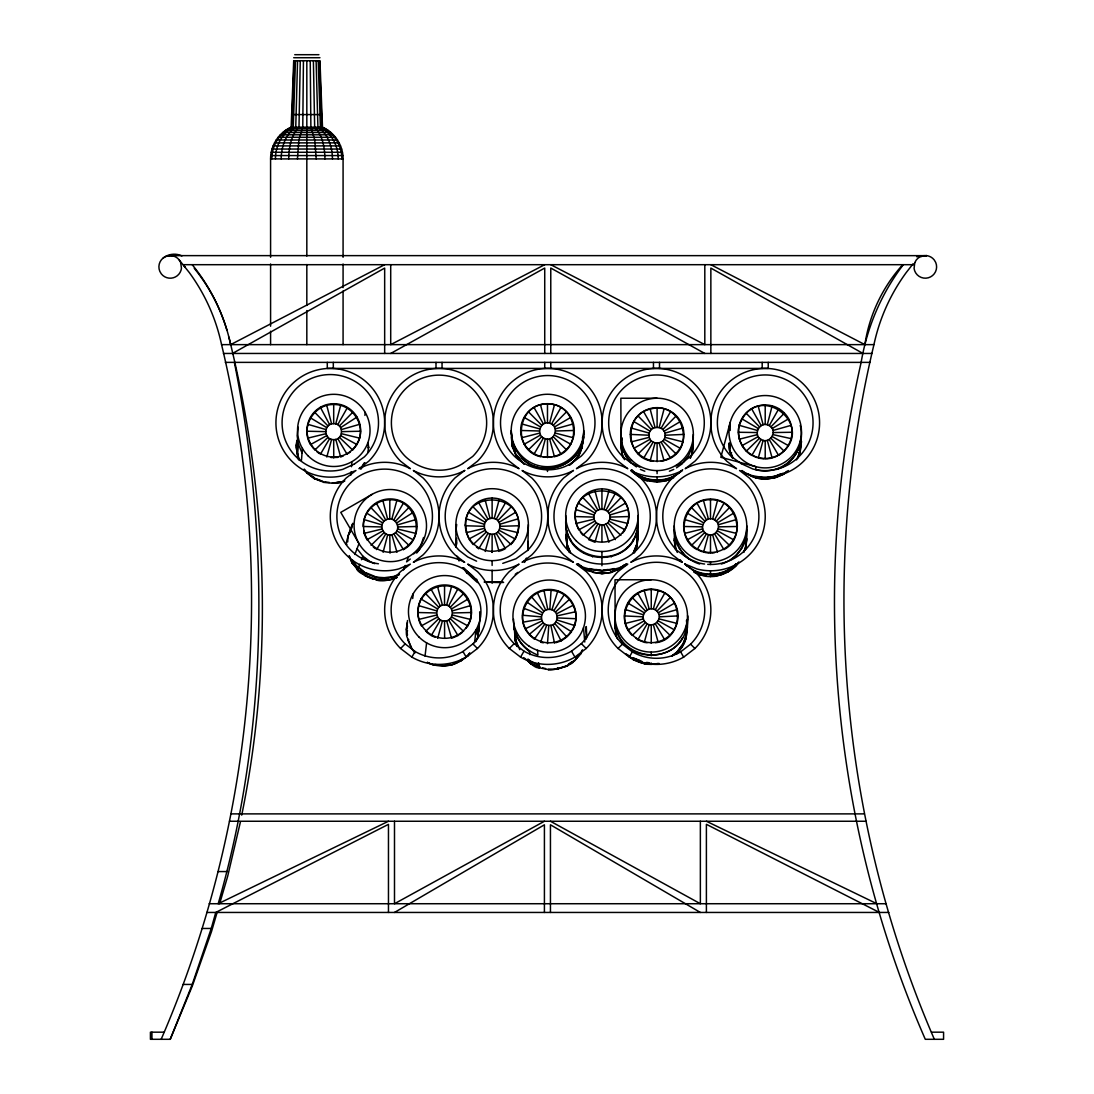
<?xml version="1.0" encoding="UTF-8"?>
<svg xmlns="http://www.w3.org/2000/svg" width="1094" height="1094" viewBox="0 0 1094 1094"><rect width="100%" height="100%" fill="white"/><g stroke="black" fill="none" stroke-linecap="round" stroke-linejoin="round"><path stroke-width="1.5" d="M333.684 423.638C343.995 423.228 344.008 440.048 333.697 439.638C323.386 440.048 323.359 423.228 333.684 423.638L333.711 404.534C352.788 403.932 366.996 426.564 357.478 443.289M492.122 534.282C481.811 534.706 481.811 517.913 492.122 518.324C502.433 517.913 502.433 534.706 492.122 534.282L492.122 552.374L492.122 551.28M492.122 518.324L492.122 498.057M444.533 604.968C454.831 604.558 454.872 621.365 444.547 620.968C434.236 621.378 434.209 604.572 444.533 604.968L444.561 585.851C465.374 584.989 479.473 611.833 466.112 628.065M389.737 518.953L389.833 499.821C416.048 498.577 426.824 537.428 403.426 549.585L393.799 533.872C385.115 539.342 376.609 524.86 385.717 520.033C394.414 514.549 402.92 529.045 393.799 533.872M303.435 60.744L302.778 127.191L298.894 140.005L297.445 158.904M300.262 60.744L298.99 127.191C290.826 135.41 288.966 147.786 288.707 158.904M557.407 667.75L557.776 669.145L548.518 669.118M297.554 60.744L295.749 127.191C285.479 134.042 281.267 147.034 281.199 158.904M295.462 60.744L293.26 127.191C281.787 133.153 275.387 146.254 275.442 158.904M294.149 60.744L291.688 127.191C279.585 132.689 271.709 145.693 271.818 158.904M270.587 257.268L270.587 158.904C270.464 145.488 278.861 132.552 291.154 127.191L293.698 60.744L319.954 60.744L322.498 127.191C334.791 132.552 343.188 145.488 343.078 158.904L343.078 257.268M549.844 609.413C539.574 608.332 538.453 625.112 548.778 625.385C559.034 626.465 560.169 609.686 549.844 609.413L551.048 590.336C529.031 587.957 513.606 616.674 528.334 633.412M547.492 643.6L548.778 625.385M296.98 440.185C295.517 447.049 296.966 454.325 299.988 460.547M297.568 454.748L298.416 444.314L302.04 453.012M301.438 460.478L302.409 448.444M326.737 435.631L310.518 444.574L310.587 443.754M320.364 407.283L329.663 424.704M347.208 453.518L347.14 454.338L337.718 438.571M350.832 475.165L351.106 471.787M351.516 466.728L351.926 461.654M357 417.046L340.644 427.631M364.917 415.405L365.164 412.356M412.698 598.541L413.286 593.604M421.463 598.295C417.306 606.883 416.376 617.317 421.395 625.864L437.586 616.961M425.033 656.14L426.605 642.862M458.071 588.531L448.54 606.049M467.917 624.975L467.822 625.864L451.494 616.961M474.55 642.657L476.095 629.665M478.666 624.141L479.008 627.847L478.598 624.729M479.719 611.902L480.28 617.166L479.651 612.503M348.754 533.954C360.473 504.115 342.832 546.726 346.935 544.347M347.701 541.954L348.124 535.021M389.833 499.821C375.557 499.712 363.003 512.183 363.153 526.487L381.738 526.952M423.542 537.482L419.563 549.297L416.691 553.031M298.197 427.18L297.13 435.521L298.375 444.861M298.744 459.781L296.173 447.296L296.939 440.732M296.761 447.897L296.925 442.947M310.518 444.574C300.057 427.754 313.951 403.905 333.711 404.534M367.857 452.246L368.664 447.296L368.035 442.619M408.787 639.826C404.411 635.942 407.091 626.11 407.501 620.544M407.419 622.472L406.284 629.884M407.036 629.009L407.447 625.946M477.449 635.122L478.762 629.884L477.75 637.665M477.545 637.952L479.076 627.259M479.049 626.493L480.348 616.565M549.571 438.749L554.426 456.704C583.923 450.208 577.646 402.674 547.479 404.042C517.325 402.674 511.048 450.208 540.545 456.704L545.4 438.749C555.273 441.798 559.636 425.539 549.571 423.241C539.698 420.192 535.335 436.465 545.4 438.749M574.911 460.738C582.651 453.285 582.582 442.291 583.731 432.403M581.119 446.995L581.885 447.077L583.731 437.614L583.731 430.475A36.239 36.211 0 0 0 529.359 399.119A36.239 36.211 0 0 0 529.359 461.846A36.239 36.211 0 0 0 583.731 430.475M581.885 447.077L583.731 436.807M621.884 437.942L620.859 445.75L622.089 455.104L623.443 458.167M622.281 446.352L621.009 445.942L622.035 438.174M621.898 443.084L621.898 449.21M665.33 460.273C697.863 450.564 682.724 399.816 650.164 409.115C622.965 414.899 625.207 458.618 652.927 461.162M615.416 625.112L615.826 634.465M655.402 642.725C683.135 640.168 685.377 596.476 658.178 590.678C633.084 582.719 612.804 617.659 632.291 635.436L645.569 622.486C652.571 630.048 664.509 618.165 656.933 611.149C649.918 603.587 637.993 615.471 645.569 622.486M649.057 435.234C648.674 424.923 665.508 424.923 665.125 435.234C665.508 445.545 648.674 445.545 649.057 435.234L630.294 434.4M690.3 458.208L692.105 453.846L693.336 437.477M691.887 452.287L692.707 446.147M692.105 453.846L693.336 444.479M692.311 453.545L693.336 434.4M714.519 533.776L723.913 549.626C747.339 537.523 736.809 498.536 710.498 499.753C684.201 498.536 673.672 537.523 697.097 549.626L706.492 533.776C715.216 539.26 723.667 524.71 714.519 519.896C705.794 514.412 697.343 528.963 706.492 533.776M677.364 652.557C686.704 643.737 686.212 630.951 687.483 619.245M686.047 634.793C684.625 650.862 689.452 613.884 687.483 615.922A36.239 36.157 0 0 0 633.125 584.606A36.239 36.157 0 0 0 633.125 647.238A36.239 36.157 0 0 0 687.483 615.922M686.444 631.73L686.444 625.604M687.483 626.848C686.335 632.469 686.758 643.669 681.398 646.253M761.192 439.501C752.057 434.674 760.494 420.11 769.232 425.607C778.367 430.421 769.93 444.984 761.192 439.501L751.81 455.446C741.322 449.374 736.358 436.41 739.325 424.8M743.701 552.429L745.506 548.067L746.751 529.715M745.506 545.455L746.108 540.86L745.315 541.12M745.506 548.067L746.751 538.713M745.356 549.913L746.751 540.34L746.751 525.776A36.239 36.129 0 0 0 692.379 494.474A36.239 36.129 0 0 0 692.379 557.065A36.239 36.129 0 0 0 746.751 525.776M757.445 430.475L739.325 425.347C756.528 377.963 820.021 426.537 778.613 455.446L769.232 439.501M800.206 448.061L800.822 443.467M798.839 452.656L800.07 452.588L801.451 441.429L800.22 450.783L796.596 459.877M455.883 530.713L456.704 524.505M455.883 544.497L456.704 538.289M456.034 547.383L456.704 540.778M456.239 545.838L456.649 542.747M499.083 530.289L515.329 539.068C536.621 488.239 449.497 486.16 468.369 537.783M527.787 550.473L528.361 524.669A36.239 35.979 0 0 0 474.003 493.517A36.239 35.979 0 0 0 474.003 555.834A36.239 35.979 0 0 0 528.361 524.669M566.104 534.378L567.075 547.15L568.306 547.588M609.7 519.158C612.708 509.325 596.476 505.045 594.179 515.028C591.157 524.86 607.389 529.154 609.7 519.158L627.833 523.452C638.103 481.251 567.554 479.473 575.854 522.07M636.94 543.622L633.317 553.017L636.94 544.333L636.94 530.754L638.185 521.441M636.735 544.361C636.913 547.944 636.393 548.299 634.383 552.908M636.94 544.333L638.185 535.021M636.79 547.15L638.185 537.482L638.185 515.479M484.437 582.131C504.115 582.965 515.301 582.117 484.3 581.953M161.16 1039.3C255.258 822.141 276.768 574.774 221.562 344.637A188.004 188.004 0 0 0 189.248 272.502L179.279 260.071M344.733 480.95L341.752 482.304L332.371 482.864M241.719 815.126C273.992 657.371 267.483 493.093 228.878 337.089M396.835 577.564C391.228 580.011 377.02 583.157 374.052 578.07M551.048 590.336C570.124 590.979 582.787 614.513 572.162 630.554M586.288 639.033L586.904 635.956L585.563 636.79M913.162 263.736L906.27 272.502A188.004 188.004 0 0 0 873.942 344.637C818.736 574.774 840.247 822.141 934.344 1039.3M388.466 821.252L218.198 903.726C268.563 728.358 270.013 540.709 234.376 362.374M442.455 665.494L433.183 664.892L427.385 662.499M240.448 821.785L227.675 876.28L219.648 903.726M397.013 577.372C387.987 582.172 375.119 580.736 365.109 575.772C349.889 562.521 360.432 575.622 365.916 574.719M494.201 518.597L499.055 500.054M604.011 509.38L608.879 490.85M383.105 552.251L387.714 534.679M712.591 519.103L717.445 500.669M335.762 423.911L340.644 405.436M446.612 605.242L451.494 586.753M549.571 423.241L554.426 404.944M659.176 427.494L664.031 409.115M653.323 609.071L658.178 590.678M767.291 424.8L772.145 405.874M391.816 519.226L396.766 500.737M326.805 457.005L331.619 439.364M437.682 638.294L442.468 620.695M650.164 460.806L655.019 442.988M758.279 458.112L763.133 440.294M649.166 624.565L644.311 642.356L647.087 642.725M703.565 552.292L708.42 534.569M599.854 524.805L594.999 542.268L588.531 539.615M485.175 551.472L490.044 534.009M164.018 1032.175L150.425 1032.175L150.425 1039.3L170.226 1039.3L192.229 984.436L211.251 928.464L215.764 912.451L388.466 824.343L388.466 912.451M217.091 912.451L211.484 931.637L192.312 986.022L170.226 1039.3M551.896 609.823L557.831 590.856M546.726 624.975L540.641 642.246L543.376 642.793M548.381 669.76C552.443 671.743 583.403 660.502 557.721 668.995M648.086 479.91C647.224 484.013 640.701 475.083 638.978 477.08C649.645 482.892 662.964 483.493 673.767 477.681M358.258 569.837L351.858 562.631L352.651 560.278C361.731 575.868 383.009 582.979 399.269 574.678M354.853 554.48L358.996 543.609A36.239 36.034 20.8 0 1 390.148 489.524A36.239 36.034 20.8 0 1 421.723 543.609A36.239 36.034 20.8 0 1 358.996 543.609L340.767 512.375L372.056 494.351M376.801 502.488L376.459 503.39L385.717 520.033M358.435 567.745L359.789 564.176M361.485 559.731L362.839 556.149L357.054 548.682M365.957 573.475L358.668 567.143M374.709 577.085L384.322 577.7L393.69 576.47L399.501 574.063M413.436 512.238L396.698 522.959M403.426 549.585L403.768 548.668M403.536 569.906L405.231 565.461M408.513 556.805L406.585 561.878L410.318 559.02M419.563 549.297L416.923 552.415M719.51 574.637C718.731 577.263 702.28 577.263 701.5 574.637M323.359 481.675L314.32 478.557L321.745 481.551M527.732 547.779L527.951 543.882M573.762 660.585C574.418 664.113 561.359 667.559 557.584 668.516M637.542 538.262L637.351 531.274M349.082 534.419L352.008 527.308M582.487 442.017C576.415 468.136 539.78 477.859 521.852 458.017C540.231 477.504 576.333 467.849 582.487 441.785M582.487 445.955L578.316 455.651L582.336 447.063M362.511 465.524L364.398 462.776M363.208 465.62L364.849 462.68M475.507 634.602L479.117 625.905L477.777 637.187L475.972 641.535M683.682 462.174L688.482 455.924L692.105 446.831M690.3 457.839L692.105 453.477M616.237 629.009C623.936 663.921 679.073 663.716 686.253 628.612M671.866 655.853L676.871 652.024L682.629 644.53L686.253 635.819M676.762 653.911L682.629 646.308L686.253 637.583M721.343 564.012C733.048 560.511 742.088 550.692 745.506 539.068M731.134 559.567L736.139 555.738L741.896 548.258L745.506 539.533M743.701 551.95L745.506 547.602M730.204 430.462L730.204 422.352L720.823 457.292L755.831 466.659L755.831 469.723C774.525 474.851 795.311 462.912 800.22 444.15M776.056 469.49C794.668 464.212 805.211 442.742 800.22 425.429M797.663 458.372L800.22 452.424L800.22 441.087A36.239 36.17 0 0 0 755.831 396.78A36.239 36.17 0 0 0 739.585 457.292A36.239 36.17 0 0 0 800.22 441.087M524.573 562.425L526.378 558.104M592.921 572.039C576.415 564.272 586.63 572.504 593.208 571.355M625.686 528.58L627.3 524.737M565.694 521.441C564.942 562.48 627.04 570.494 636.94 530.754M566.924 531.465C574.719 566.063 629.159 566.063 636.94 531.465M579.752 653.788L580.859 653.651L574.541 660.926M373.82 579.355L365.164 575.581M747.804 473.757C755.913 481.319 776.726 480.416 786.709 471.418M582.446 649.768L580.381 653.911L574.254 660.872M580.75 653.87L582.254 650.834M523.616 657.603C526.405 658.916 537.154 671.648 539.985 666.615M496.143 519.404L505.524 502.72M605.953 510.187L615.334 493.503M337.704 424.704L347.113 408.103M714.519 519.896L723.913 503.336M661.118 428.287L670.499 411.782M655.265 609.878L664.646 593.358M769.232 425.607L778.613 409.101M393.744 520.033L403.235 503.39M551.499 424.048L560.894 407.624M411.85 657.111L415.077 651.504A47.89 47.89 0 0 0 462.967 651.504L472.882 643.901A47.89 47.89 0 0 0 472.882 576.169C454.694 558.145 423.351 558.145 405.163 576.169A47.89 47.89 0 0 0 405.163 643.901L400.582 648.482L411.85 657.111A54.358 54.358 0 0 0 466.208 657.111L477.463 648.482A54.358 54.358 0 0 0 477.463 571.588L467.726 564.121C483.534 572.627 503.24 572.627 519.062 564.121L509.312 571.588A54.358 54.358 0 0 0 509.312 648.482L520.566 657.111A54.358 54.358 0 0 0 574.938 657.111L586.193 648.482A54.358 54.358 0 0 0 586.193 571.588L576.456 564.121C592.264 572.627 611.97 572.627 627.792 564.121L618.042 571.588A54.358 54.358 0 0 0 618.042 648.482L629.296 657.111A54.358 54.358 0 0 0 683.668 657.111L694.922 648.482A54.358 54.358 0 0 0 694.922 571.588L685.186 564.121L696.782 568.921A54.358 54.358 0 0 0 749.294 477.969L739.544 470.488L751.14 475.288A54.358 54.358 0 0 0 819.365 418.045A54.358 54.358 0 0 0 742.238 373.505A54.358 54.358 0 0 0 726.772 461.217L736.522 468.697C720.7 460.191 700.994 460.191 685.186 468.697L694.922 461.217A54.358 54.358 0 0 0 694.922 384.336A54.358 54.358 0 0 0 618.042 384.336A54.358 54.358 0 0 0 618.042 461.217L627.792 468.697C611.97 460.191 592.264 460.191 576.456 468.697L586.193 461.217A54.358 54.358 0 0 0 586.193 384.336A54.358 54.358 0 0 0 509.312 384.336A54.358 54.358 0 0 0 509.312 461.217L519.062 468.697C503.24 460.191 483.534 460.191 467.726 468.697L477.463 461.217A54.358 54.358 0 0 0 477.463 384.336A54.358 54.358 0 0 0 400.582 384.336A54.358 54.358 0 0 0 400.582 461.217L410.332 468.697C394.51 460.191 374.804 460.191 358.996 468.697L368.733 461.217A54.358 54.358 0 0 0 353.266 373.505A54.358 54.358 0 0 0 276.139 418.045A54.358 54.358 0 0 0 344.364 475.288L355.96 470.488L346.224 477.969A54.358 54.358 0 0 0 398.736 568.921L410.332 564.121L400.582 571.588A54.358 54.358 0 0 0 400.582 648.482M520.566 657.111L523.999 651.176A47.507 47.507 0 0 0 571.506 651.176L581.352 643.628A47.507 47.507 0 0 0 581.352 576.442C563.301 558.542 532.204 558.542 514.153 576.442A47.507 47.507 0 0 0 514.153 643.628L509.312 648.482M629.296 657.111L632.359 651.833A48.259 48.259 0 0 0 680.618 651.833L690.601 644.161A48.259 48.259 0 0 0 690.601 575.909C672.277 557.735 640.687 557.735 622.363 575.909A48.259 48.259 0 0 0 622.363 644.161L618.042 648.482M376.637 549.585L385.772 533.872M534.077 454.024L543.472 437.956M643.696 458.126L653.077 442.181M635.628 637.98L637.843 639.689L647.224 623.758M320.337 454.338L329.677 438.571M440.526 619.888L431.214 635.628L435.097 637.228M488.102 533.216L478.721 548.805L476.492 547.123M589.379 538.193L597.912 523.999M367.967 447.897L368.664 447.296M462.256 659.026L459.849 660.858C453.736 666.574 436.629 667.983 427.357 662.321M553.783 610.753L564.176 594.78M544.839 624.045L534.364 639.169L529.099 634.575L543.267 622.677M442.482 665.972L451.863 664.892L460.287 661.227L468.177 655.388L460.56 661.309M363.646 465.565L360.788 469.285M903.302 264.693C881.518 293.165 867.091 327.051 861.142 362.374C810.052 587.314 832.849 827.953 925.292 1039.3L943.575 1039.3L943.575 1032.175L931.486 1032.175M719.838 575.348C727.195 572.791 734.689 568.907 739.011 562.152M444.561 585.851C435.138 586.001 426.222 591.116 421.354 599.184L437.573 608.975M573.119 462.188C586.398 444.328 574.637 462.694 569.359 465.292M467.644 655.593L469.531 653.145M468.027 655.607L469.941 653.118M683.682 461.805L688.482 455.924M730.313 569.331L728.303 571.601L735.688 565.967L738.505 562.289M615.006 619.245C614.131 655.921 666 668.01 682.629 637.734M671.866 656.263L676.871 652.421L682.629 644.53M511.924 543.472L514.481 540.176M622.595 533.175L625.153 529.865L608.893 521.086M666.437 480.731L666.109 479.91M774.429 477.791L765.212 479.281L755.831 477.996L755.831 476.738L765.212 477.969L774.593 476.738L783.331 473.128M901.675 265.91C882.133 287.872 869.183 315.564 864.875 344.637L710.854 264.693M567.854 635.997L571.547 631.799L555.984 621.843M575.759 658.314L578.753 654.923M497.797 520.662L511.076 506.946M607.621 511.459L620.886 497.729M339.372 425.976L352.665 412.342M450.208 607.307L463.514 593.659M716.187 521.168L729.466 507.589M395.413 521.305L408.8 507.63M662.773 429.559L676.051 416.035M770.901 426.879L784.166 413.354M656.933 611.149L670.198 597.611M553.167 425.32L566.446 411.877M528.525 449.771L541.803 436.67M371.071 545.345L384.103 532.6M638.144 453.873L651.409 440.909M746.258 451.193L759.537 438.215M691.545 545.373L704.823 532.504M314.785 450.099L328.009 437.299M425.662 631.388L438.858 618.616M582.979 535.376L596.257 522.741M486.433 531.944L473.169 544.58L468.902 539.068L485.162 530.289M585.728 627.3L586.288 626.561L586.767 636.257M555.355 612.12L569.441 599.375M782.62 473.757L783.331 474.386L774.552 478.051M626.069 653.788L633.207 659.627L633.836 658.971L640.838 661.856M413.655 553.865L418.441 550.2A47.78 47.78 0 0 0 418.441 482.618C400.295 464.622 369.02 464.622 350.873 482.618A47.78 47.78 0 0 0 378.428 563.779M348.248 453.49L350.477 451.795M676.475 467.849L682.724 463.418M675.217 475.439C662.075 483.999 642.11 481.374 631.47 469.695C645.104 483.466 669.077 483.466 682.724 469.695M678.964 472.936L681.466 471.022M783.249 474.454L788.336 470.557M684.871 563.793C698.519 577.55 722.491 577.55 736.139 563.793C725.541 575.622 706.218 577.905 692.379 570.001M459.124 634.78L462.461 632.236M624.154 564.914L619.341 568.579L626.206 564.162M619.737 568.88L626.315 563.875M515.247 574.336L517.749 572.436M539.328 667.791L530.576 663.607L539.602 667.354M462.776 567.772C469.859 576.907 492.232 595.792 463.815 567.841M163.225 257.965L165.782 256.461L171.58 255.627A11.323 11.323 0 0 1 179.129 259.88L180.633 262.423L181.467 268.221A11.323 11.323 0 0 1 161.31 273.869L159.806 271.326A11.323 11.323 0 0 1 163.225 257.965C168.449 253.835 175.956 253.015 181.932 255.928M555.807 642.698L561.113 640.906L565.762 637.816M568.716 663.935L572.504 661.419M567.813 665.152L572.969 661.733M499.083 522.317L515.329 512.457M608.893 513.1L625.153 503.254M451.494 608.975L467.781 599.184M717.459 522.836L733.718 513.113M658.205 612.804L674.465 603.15M664.058 431.227L680.318 421.587M772.173 428.533L788.432 418.893M554.439 426.988L570.699 417.429M394.496 912.451L544.415 824.794L544.415 912.451M524.272 444.219L540.532 435.015M232.489 353.458L384.664 268.085L384.664 353.458M633.877 448.335L650.137 439.241M741.992 445.655L758.251 436.561M628.024 629.898L644.284 620.831M390.708 353.458L544.73 268.044L544.73 353.458M366.791 539.834L382.818 530.946M687.292 539.848L703.551 530.836M544.415 821.252L394.496 903.726L394.496 821.252M594.972 521.086L578.726 529.865L576.046 523.452L594.179 519.158M384.664 264.693L230.629 344.637C224.803 316.795 212.263 290.389 194.267 268.331M544.73 264.693L390.708 344.637L390.708 264.693M556.518 613.857L573.324 605.173M304.023 469.285L306.894 473.005L307.742 472.704M525.216 628.776L542.104 620.941M343.27 455.938L340.672 457.005L335.776 439.364M344.172 480.526C339.372 484.642 329.937 482.96 323.072 482.304M341.601 482.139L344.473 480.963M391.898 578.794L396.096 577.071M676.01 465.989L681.904 463.022L690.287 456.581A47.808 47.808 0 0 0 690.287 388.972A47.808 47.808 0 0 0 622.677 388.972A47.808 47.808 0 0 0 622.677 456.581L631.06 463.022L639.812 467.179M669.391 471.213L673.767 469.408M670.608 478.707C661.214 483.083 649.85 482.222 640.728 477.517M773.444 457.579L777.328 455.979M765.212 477.969L774.593 476.369L780.419 473.962M500.355 550.938L504.225 549.338M614.226 568.579L601.932 571.013L589.639 568.579M610.657 571.355L610.944 572.039L617.946 569.154M610.944 572.039L620.052 568.648L611.272 572.477L601.932 573.707L592.551 572.244L601.932 573.461M477.216 630.855L478.051 630.541M474.317 578.398L466.495 572.436L467.507 572.613M499.876 524.245L518.009 518.871M609.7 515.028L627.833 509.667M341.451 429.559L359.611 424.322M397.505 524.888L415.788 519.595M452.301 610.903L470.475 605.625M718.266 524.764L736.399 519.568M659.012 614.746L677.145 609.59M664.851 433.156L682.984 428.027M772.979 430.475L791.112 425.347M924.963 255.654L920.833 256.461L926.645 255.627L916.635 256.693M555.246 428.916L573.379 423.898M521.592 437.764L539.725 433.074M631.197 441.88L649.33 437.313M739.325 439.2L757.445 434.619M625.358 623.443L643.491 618.889M684.612 533.393L702.745 528.908M307.838 438.133L325.93 433.703M363.714 530.631L364.083 533.393L382.011 529.017M418.701 619.423L436.779 615.033M466.222 532.655L484.355 528.375M557.188 615.84L575.567 611.765M522.973 622.185L541.421 618.958M918.29 256.379L923.514 255.722M582.295 437.983L583.088 437.86M330.962 457.552L337.909 457.374M336.87 482.276L339.878 481.88M543.321 457.06L551.649 457.06M661.255 461.162L664.031 460.806L659.176 442.988M766.607 458.851L770.764 458.304M502.748 563.369L515.971 558.774L527.472 550.487A48.191 48.191 0 0 0 527.472 482.331C509.161 464.184 477.613 464.184 459.316 482.331A48.191 48.191 0 0 0 459.316 550.487L467.781 556.983L476.587 561.167M384.404 579.779L388.903 579.191M711.893 553.031L714.669 552.661M496.621 582.145L501.462 581.994M603.505 570.097L608.182 569.482M606.445 572.627L597.433 572.627M715.011 575.239L718.02 574.842M710.498 576.36L719.715 575.157L728.303 571.601M445.449 665.111L449.962 664.509M633.207 659.627C640.305 663.196 649.234 665.631 657.494 663.566M645.241 662.827L642.233 662.431C644.462 665.576 654.513 663.99 659.026 663.429M349.424 556.572L351.858 562.631L352.706 562.658M513.852 446.995L512.471 446.981L511.24 436.807M168.626 255.654L173.837 255.627M609.973 517.093L628.735 516.559L628.735 515.479A26.803 26.612 0 0 0 588.531 492.437A26.803 26.612 0 0 0 588.531 538.535A26.803 26.612 0 0 0 628.735 515.479M500.149 526.31L518.925 525.763L518.925 524.669A26.803 26.612 0 0 0 478.721 501.626A26.803 26.612 0 0 0 478.721 547.725A26.803 26.612 0 0 0 518.925 524.669M397.792 526.952L416.718 526.487M452.574 612.968L471.391 612.517M341.725 431.638L360.528 431.227M718.539 526.843L737.315 526.487L737.315 525.776A26.803 26.721 0 0 0 697.097 502.625A26.803 26.721 0 0 0 697.097 548.914A26.803 26.721 0 0 0 737.315 525.776M773.253 432.554L792.015 432.267M665.125 435.234L683.9 434.4A26.803 26.762 0 0 0 643.696 411.235A26.803 26.762 0 0 0 643.696 457.579A26.803 26.762 0 0 0 683.9 434.4M659.285 616.825L678.048 615.922A26.803 26.748 0 0 0 637.843 592.757A26.803 26.748 0 0 0 637.843 639.087A26.803 26.748 0 0 0 678.048 615.922M555.52 430.995L574.295 430.475A26.803 26.789 0 0 0 534.077 407.283A26.803 26.789 0 0 0 534.077 453.682A26.803 26.789 0 0 0 574.295 430.475M730.149 451.029C729.397 431.884 726.895 452.957 731.585 452.656M294.751 54.7L318.915 54.7M293.698 57.722L319.954 57.722M291.633 114.583L322.019 114.583M291.154 127.191L322.498 127.191M288.187 128.682L325.479 128.682M285.37 130.473L328.282 130.473M282.744 132.511L330.921 132.511M280.31 134.794L333.342 134.794M278.122 137.297L335.53 137.297M276.18 140.005L337.485 140.005M274.498 142.876L339.154 142.876M273.103 145.899L340.549 145.899M272.009 149.044L341.643 149.044M271.216 152.271L342.436 152.271M270.751 155.567L342.914 155.567M270.587 158.904L343.078 158.904M923.678 255.654L171.58 255.627L174.438 256.365M183.149 264.693L914.256 264.693M221.562 344.637L873.942 344.637M223.422 353.458L872.082 353.458M225.309 362.374L870.195 362.374M657.097 398.23L620.859 398.23L621.009 445.942M651.245 579.752L615.006 579.752L615.156 628.448M231.135 813.881L864.369 813.881M229.494 821.252L866.024 821.252M218.198 871.562L227.265 871.562M209.159 903.726L886.359 903.726M206.698 912.451L888.807 912.451M202.199 928.464L211.251 928.464M183.163 984.436L192.229 984.436M539.451 430.995L520.676 430.475M738.409 432.267L757.171 432.554M643.204 616.825L624.442 615.922M702.471 526.843L683.695 526.487L683.695 525.776M306.922 431.227L325.656 431.638M417.785 612.517L436.506 612.968M593.905 517.093L575.129 516.559L575.129 515.479M484.081 526.31L465.319 525.763L465.319 524.669M557.325 617.919L576.018 618.725M522.522 615.225L541.298 616.879M324.863 481.88L329.362 482.468M704.96 552.484L709.117 553.031M702.991 574.842L705.999 575.239M595.683 569.482L600.374 570.097M484.615 581.748L487.609 582.145M382.9 579.984L373.902 578.794L366.887 575.923M434.933 664.509L440.95 665.302M759.66 458.304L763.831 458.851M646.554 662.403L649.686 662.814M651.245 664.195L642.028 662.991L633.44 659.436L627.3 654.732M542.583 667.942L545.55 668.53M538.617 662.732L539.068 667.764L548.436 669.596M407.638 639.511L411.631 648.25L408.062 639.703M499.876 528.375L518.009 532.655M397.532 529.017L415.843 533.393M452.301 615.033L470.488 619.423M341.451 433.703L359.625 438.133M718.266 528.908L736.399 533.393M772.979 434.619L791.112 438.639M664.851 437.313L682.984 441.88M659.012 618.889L677.145 623.443M555.246 433.074L573.379 437.764M521.592 423.898L539.725 428.916M631.197 428.027L649.33 433.156M625.358 609.59L643.491 614.746M684.612 519.568L702.745 524.764M307.824 424.322L325.93 429.559M418.687 605.625L436.766 610.903M364.042 519.595L381.997 524.888M576.046 509.667L594.179 515.028M466.222 518.871L484.355 524.245M556.914 619.97L574.651 625.549L574.569 624.701M675.695 541.12L674.902 540.86L675.504 545.455M541.708 614.828L523.889 608.401L523.821 607.539M476.984 579.601L474.003 578.152M374.736 563.683L370.374 561.878L362.839 556.149M366.189 572.873L374.941 576.47M753.096 455.979L756.98 457.579M747.407 474.235L755.995 477.791M640.428 469.408L644.804 471.213M642.493 477.599L646.691 479.336M698.396 550.159L702.28 551.759M699.668 564.012C684.844 559.649 674.41 545.058 674.26 529.715M697.001 573.379L701.295 575.157M693.842 572.23L701.172 575.348M316.357 478.789L321.951 481.1M637.843 639.689L643.012 641.822M633.125 657.767L640.414 660.776M633.125 658.178L641.863 661.391M407.597 630.855L406.845 630.541L407.46 635.122M706.396 821.252L876.882 903.726M529.51 651.422C521.606 645.802 515.93 637.419 514.057 627.888C516.765 640.332 525.954 650.739 537.933 655.019L537.523 650.287M528.046 659.573L538.891 665.808M879.385 912.451L706.396 824.329L706.396 912.451M550.774 264.693L704.809 344.637L704.809 264.693M396.725 530.946L413.19 539.834M611.149 572.408L601.932 573.612L601.932 570.289M340.644 435.631L356.945 444.574L352.692 450.099L339.372 437.299M550.446 821.252L700.365 903.726L700.365 821.252M704.809 353.458L550.774 268.044L550.774 353.458M717.459 530.836L733.718 539.848M658.205 620.831L674.465 629.898M772.173 436.561L788.432 445.655M664.058 439.241L680.318 448.335M863.016 353.458L710.854 268.085L710.854 353.458M554.439 435.015L570.699 444.219M700.365 912.451L550.446 824.794L550.446 912.451M524.272 417.429L540.532 426.988M741.992 418.893L758.251 428.533M633.877 421.587L650.137 431.227M628.024 603.15L644.284 612.804M687.292 513.113L703.551 522.836M310.505 417.881L326.723 427.631M578.726 503.254L594.972 513.1M468.902 512.457L485.162 522.317M366.681 513.154L382.791 522.959M526.993 602.151L542.638 612.955M578.521 564.012L582.117 566.747M577.564 563.875L584.128 568.88M317 451.795L319.229 453.49M311.352 475.466L314.963 478.215M314.58 478.598L306.812 472.813L314.375 478.721M373.3 547.041L375.516 548.737M362.62 556.764L368.883 561.537M359.475 570.753L364.288 574.418M426.769 632.236L430.106 634.78M742.088 470.557L747.175 474.454M620.859 437.477C621.214 448.978 626.643 460.547 636.476 466.892M637.802 476.191L631.58 471.418M675.49 539.533L679.114 548.258L684.871 555.738L689.876 559.567M684.871 564.272L687.374 566.186M524.354 464.335L516.094 454.694L524.354 464.102M622.363 644.161L632.359 651.833M514.153 643.628L523.999 651.176M405.163 643.901L415.077 651.504M566.323 538.262L565.694 515.479M527.992 659.012L530.412 661.651M528.046 660.366L531.465 663.347M527.499 660.639L530.987 663.702M395.467 532.6L408.951 545.345M607.621 522.741L620.886 535.376M497.797 531.944L511.076 544.58M450.222 618.616L463.569 631.388M716.187 532.504L729.466 545.373M770.901 438.215L784.166 451.193M662.773 440.909L676.051 453.873M656.933 622.486L670.198 635.436M553.167 436.67L566.446 449.771M690.601 644.161L694.922 648.482M581.352 643.628L586.193 648.482M472.882 643.901L477.463 648.482M528.525 411.877L541.803 425.32M746.258 413.354L759.537 426.879M638.144 416.035L651.409 429.559M632.291 597.611L645.569 611.149M691.545 507.589L704.823 521.168M314.757 412.342L328.009 425.976M582.979 497.729L596.257 511.459M473.169 506.946L486.433 520.662M425.607 593.659L438.844 607.307M370.921 507.63L384.062 521.305M554.603 623.416L566.924 637.036M531.616 596.914L544.019 611.382M192.202 264.693C207.915 283.989 219.771 306.375 226.923 330.197M355.482 566.254L357.341 568.634M351.858 562.371L357.834 570.07M580.422 532.067L582.131 534.282M463.172 567.895L466.947 572.777M311.366 445.682L313.923 448.991M304.378 469.299L307.209 472.964M415.009 652.899L411.262 648.168M622.089 447.2L625.713 455.924L631.47 463.049M680.071 559.663L682.123 562.316M516.094 454.926L512.471 446.188L512.471 441.785L516.094 450.509L521.852 458.249M519.103 459.494L516.231 455.76L512.471 446.981M518.98 459.466L516.094 455.719L512.471 445.955M517.544 646.116L514.973 638.117L519.746 649.645M514.412 629.282L515.192 640.633L516.888 645.364M674.26 525.776L674.424 540.6M605.953 523.999L615.334 539.615M496.143 533.216L505.524 548.805M448.567 619.888L458.017 635.628L451.562 638.294L446.625 620.695M661.118 442.181L670.499 458.126M655.265 623.758L664.646 639.689M551.499 437.956L560.894 454.024M680.618 651.833L683.668 657.111M571.506 651.176L574.938 657.111M462.967 651.504L466.208 657.111M534.077 407.624L543.472 424.048M751.81 409.101L761.192 425.607M643.696 411.782L653.077 428.287M697.097 503.336L706.492 519.896M637.843 593.358L647.224 609.878M588.531 493.503L597.912 510.187M478.721 502.72L488.102 519.404M431.159 589.42L440.513 606.049M552.853 624.578L561.113 640.906M537.428 593.044L545.756 610.22M567.075 547.15L569.345 552.579M364.083 533.393L366.258 538.535M349.164 555.615L352.145 562.726M566.924 543.622L570.548 553.017M565.694 535.021L566.924 544.333L569.947 551.567M458.919 559.772L457.114 556.299L459.07 560.976M675.49 547.602L677.309 552.429M298.621 459.535C296.337 455.569 298.047 450.605 296.378 444.861M730.819 452.656L732.597 456.95M730.354 452.588L732.761 458.372M730.204 452.424L732.624 458.236M622.089 453.477L624.496 459.658M616.237 635.819L617.44 638.718M512.471 442.017L516.094 450.509M515.192 640.633L517.216 646.581M391.871 534.679L396.972 552.251M604.011 524.805L608.879 542.268M494.201 534.009L499.055 551.472M712.591 534.569L717.445 552.292M767.291 440.294L772.145 458.112M653.323 624.565L658.178 642.356M540.545 404.944L545.4 423.241M758.279 406.421L763.133 424.8M703.565 500.669L708.42 519.103M650.164 409.115L655.019 427.494M644.311 590.678L649.166 609.071M594.999 490.85L599.854 509.38M485.175 500.054L490.044 518.597M437.627 586.753L442.441 605.242M326.764 405.436L331.605 423.911M382.9 500.737L387.659 519.226M550.87 625.248L554.48 643.149M544.06 590.801L547.752 609.549M368.063 444.492L368.473 447.596M729.602 443.467L730.218 448.061M686.458 620.435L687.333 628.448M674.26 538.713L675.49 548.067L675.49 539.068M674.26 540.34L675.49 549.694M637.2 531.684L638.021 537.865M620.859 444.479L622.24 455.268M615.84 630.199L616.442 634.793M615.006 626.848L616.237 636.216L616.237 628.612M566.528 539.793L567.54 547.41M527.951 527.609L528.361 530.713M527.951 541.393L528.361 544.497M527.787 544.292L528.197 547.383M511.24 432.403L512.484 442.468M512.635 447.063L511.24 430.475M583.499 627.724L584.77 642.014M529.455 650.848L529.797 654.636M513.496 619.054L514.112 628.462M585.823 628.845L586.329 636.544M515.465 634.985L515.876 641.139L514.973 634.684M341.834 158.904C341.943 145.693 334.067 132.689 321.964 127.191L319.503 60.744M338.21 158.904C338.278 146.254 331.879 133.153 320.405 127.191L318.19 60.744M332.453 158.904C332.385 147.034 328.186 134.042 317.916 127.191L316.111 60.744M324.945 158.904C324.699 147.786 322.839 135.41 314.662 127.191L313.39 60.744M389.792 534.939L390.038 553.167M316.207 158.904L314.757 140.005L310.887 127.191L310.231 60.744M444.547 620.968L444.615 637.542M333.697 439.638L333.738 457.921M768.234 362.374L768.234 368.418L327.284 368.418L327.284 362.374M765.212 405.518L765.212 424.527M765.212 440.567L765.212 459.029M765.212 478.406L765.212 479.281M762.19 362.374L762.19 368.418M710.498 499.042L710.498 518.829M710.498 534.843L710.498 553.208M710.498 561.906L710.498 564.531M710.498 571.15L710.498 576.579M659.504 362.374L659.504 368.418M657.097 407.652L657.097 427.221M657.097 443.261L657.097 461.709M657.097 470.584L657.097 473.647M657.097 477.148L657.097 481.962M653.46 362.374L653.46 368.418M651.245 589.174L651.245 608.797M651.245 624.838L651.245 643.272M651.245 652.079L651.245 655.812M651.245 663.019L651.245 664.455M633.317 539.424L633.317 540.149M627.559 546.877L627.559 547.602M622.089 446.831L622.089 453.846M620.052 552.607L620.052 553.318M611.314 556.203L611.314 556.914M601.932 488.868L601.932 509.12M601.932 525.079L601.932 541.53M601.932 551.472L601.932 565.735M592.551 556.203L592.551 556.914M583.813 552.607L583.813 553.318M576.306 546.877L576.306 547.602M570.548 539.424L570.548 540.149M566.924 530.754L566.924 544.333M550.774 362.374L550.774 368.418M547.479 403.686L547.479 422.968M547.479 439.022L547.479 457.607M547.479 466.687L547.479 471.487M544.73 362.374L544.73 368.418M492.122 560.648L492.122 565.434M492.122 570.22L492.122 583.211M455.883 524.669L455.883 546.986M442.044 362.374L442.044 368.418M436 362.374L436 368.418M343.078 264.01L343.078 287.64M343.078 291.018L343.078 344.637M333.314 362.374L333.314 368.418M306.826 60.744L306.826 256.037M306.826 264.557L306.826 305.445M306.826 310.559L306.826 344.637M270.587 264.01L270.587 326.217M270.587 331.25L270.587 344.637M151.943 1032.175L151.943 1039.3M707.722 564.354A48.04 48.04 0 0 0 744.823 482.44C726.566 464.348 695.128 464.348 676.871 482.44A48.04 48.04 0 0 0 676.871 550.378L688.345 558.637L698.41 562.808A48.04 48.04 0 0 0 704.577 564.039M914.775 262.656L914.078 268.468A11.323 11.323 0 0 0 928.341 277.78A11.323 11.323 0 0 0 935.698 262.423L934.194 259.88A11.323 11.323 0 0 0 916.225 260.071L914.775 262.656M354.401 463.993L342.778 469.353A48.204 48.204 0 0 1 282.266 418.578A48.204 48.204 0 0 1 350.668 379.085A48.204 48.204 0 0 1 364.384 456.868L354.401 463.993M462.844 463.5C444.971 475.193 420.397 470.789 405.341 456.458A47.63 47.63 0 0 1 405.341 389.095A47.63 47.63 0 0 1 472.704 389.095A47.63 47.63 0 0 1 472.704 456.458L462.844 463.5M464.69 470.488L454.954 477.969A54.358 54.358 0 0 0 454.954 554.849L464.69 562.33C448.882 553.81 429.176 553.81 413.354 562.33L423.104 554.849A54.358 54.358 0 0 0 423.104 477.969L413.354 470.488C429.176 478.994 448.882 478.994 464.69 470.488M571.369 463.145C553.646 474.741 529.291 470.365 514.358 456.171A47.22 47.22 0 0 1 514.358 389.382A47.22 47.22 0 0 1 581.146 389.382A47.22 47.22 0 0 1 581.146 456.171L571.369 463.145M573.42 470.488L563.683 477.969A54.358 54.358 0 0 0 563.683 554.849L573.42 562.33C557.612 553.81 537.906 553.81 522.084 562.33L531.834 554.849A54.358 54.358 0 0 0 531.834 477.969L522.084 470.488C537.906 478.994 557.612 478.994 573.42 470.488M576.538 475.876L568.073 482.372A48.136 48.136 0 0 0 568.073 550.446C586.37 568.579 617.878 568.579 636.161 550.446A48.136 48.136 0 0 0 636.161 482.372C620.489 467.302 594.972 463.733 576.538 475.876M682.15 470.488L672.413 477.969A54.358 54.358 0 0 0 672.413 554.849L682.15 562.33C666.342 553.81 646.636 553.81 630.814 562.33L640.564 554.849A54.358 54.358 0 0 0 640.564 477.969L630.814 470.488C646.636 478.994 666.342 478.994 682.15 470.488M741.294 463.678L731.38 456.608A47.835 47.835 0 0 1 745 379.427A47.835 47.835 0 0 1 812.869 418.605A47.835 47.835 0 0 1 752.836 468.984L741.294 463.678M184.927 266.868L184.394 266.184L184.927 266.868M631.47 459.986A36.239 36.17 0 0 0 692.105 443.767A36.239 36.17 0 0 0 647.716 399.46A36.239 36.17 0 0 0 631.47 459.986M751.81 454.885A26.803 26.762 0 0 0 792.015 431.72A26.803 26.762 0 0 0 751.81 408.541A26.803 26.762 0 0 0 751.81 454.885M576.306 540.928A36.239 35.993 0 0 0 636.94 524.805A36.239 35.993 0 0 0 592.551 480.717A36.239 35.993 0 0 0 576.306 540.928M367.133 538.918A26.803 26.653 20.8 0 0 413.532 538.918A26.803 26.653 20.8 0 0 390.175 498.905A26.803 26.653 20.8 0 0 367.133 538.918M308.18 455.924A36.239 36.088 4.6 0 0 368.801 439.747A36.239 36.088 4.6 0 0 324.385 395.536A36.239 36.088 4.6 0 0 308.18 455.924M314.853 449.278A26.803 26.694 4.6 0 0 359.694 437.313A26.803 26.694 4.6 0 0 326.832 404.616A26.803 26.694 4.6 0 0 314.853 449.278M529.031 646.116A36.239 36.075 -5.1 0 0 585.358 618.479A36.239 36.075 -5.1 0 0 533.188 583.758A36.239 36.075 -5.1 0 0 529.031 646.116M534.282 638.308A26.803 26.694 -5.1 0 0 575.936 617.864A26.803 26.694 -5.1 0 0 537.359 592.182A26.803 26.694 -5.1 0 0 534.282 638.308M419.098 637.132A36.239 36.061 6.8 0 0 479.705 620.968A36.239 36.061 6.8 0 0 435.275 576.798A36.239 36.061 6.8 0 0 419.098 637.132M425.757 630.5A26.803 26.68 6.8 0 0 470.598 618.534A26.803 26.68 6.8 0 0 437.723 585.864A26.803 26.68 6.8 0 0 425.757 630.5"/></g></svg>
